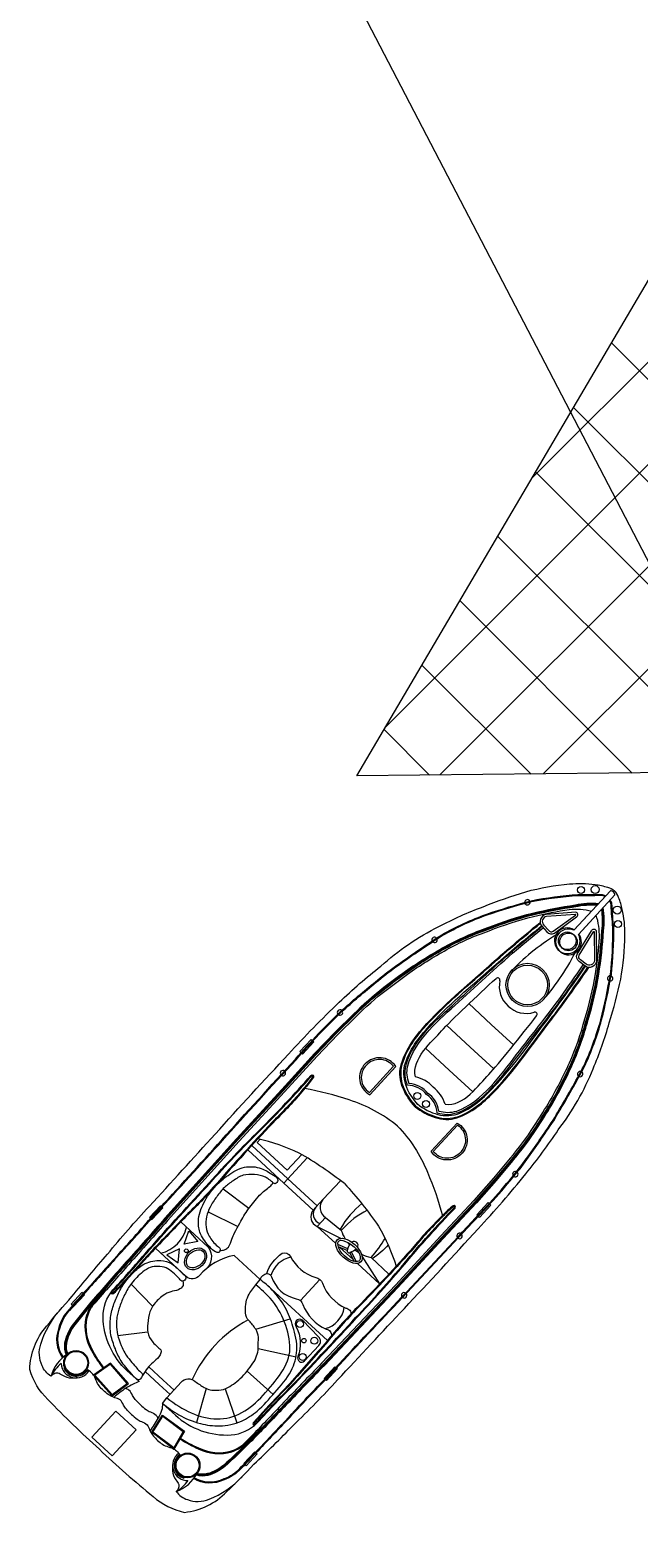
# Model space of a CAD drawing. Header units: metres. Extents: x 261896 to 262393, y 2168807 to 2169275.
# Drawn here: x 261896.1 to 261949.6, y 2168806.7 to 2168936.9 of the extents above; entities that cross this region are included whole.
import ezdxf

# ---------------------------------------------------------------- set-up
doc = ezdxf.new("R2010")
doc.units = ezdxf.units.M
doc.layers.add('PORT', color=5, linetype='Continuous')
doc.layers.add('village', color=3, linetype='Continuous')

msp = doc.modelspace()

# ---------------------------------------------------------------- linework, layer by layer
at = {"color": 32, "true_color": 0xcd6928}
for p, q in [((261936.59, 2168849.59), (261934.61, 2168851.42)), ((261934.74, 2168847.59), (261932.68, 2168849.49)), ((261936.59, 2168849.59), (261938.57, 2168847.77)), ((261932.9, 2168845.58), (261930.82, 2168847.49)), ((261934.74, 2168847.59), (261936.81, 2168845.68)), ((261932.9, 2168845.58), (261934.97, 2168843.67)), ((261918.38, 2168835.65), (261915.21, 2168838.57)), ((261918.72, 2168836.03), (261915.56, 2168838.95)), ((261913.05, 2168835.15), (261915.32, 2168833.45)), ((261911.73, 2168833.14), (261914.35, 2168831.84)), ((261922.04, 2168832.63), (261921.31, 2168831.85)), ((261921.31, 2168831.85), (261922.94, 2168830.35)), ((261921.31, 2168831.85), (261923.41, 2168830.8)), ((261924, 2168829.88), (261923.13, 2168830.25)), ((261923.94, 2168829.74), (261923.17, 2168830.06)), ((261923.31, 2168830), (261924.47, 2168828.94)), ((261924.15, 2168829.55), (261924.55, 2168828.78)), ((261924.29, 2168829.62), (261924.73, 2168828.76)), ((261925.24, 2168829.23), (261926.79, 2168826.8)), ((261924.84, 2168828.6), (261926.79, 2168826.8)), ((261904.97, 2168826.79), (261906.87, 2168824.83)), ((261916.92, 2168826.68), (261922.2, 2168821.82)), ((261919.83, 2168825.34), (261921.54, 2168827.19)), ((261915.91, 2168822.82), (261918.94, 2168823.74)), ((261903.81, 2168822.26), (261906.42, 2168822.58)), ((261916.14, 2168821.14), (261919.45, 2168820.4)), ((261899.13, 2168819.48), (261899.06, 2168819.46)), ((261906.2, 2168819.12), (261907.44, 2168817.98)), ((261906.53, 2168819.53), (261907.79, 2168818.36)), ((261915.17, 2168819.15), (261917.43, 2168817.09)), ((261908.39, 2168817.1), (261907.44, 2168817.98)), ((261908.74, 2168817.48), (261907.79, 2168818.36)), ((261911.55, 2168817.62), (261910.72, 2168814.63)), ((261913.24, 2168817.59), (261914.24, 2168814.59)), ((261909.62, 2168809.82), (261909.6, 2168809.74))]:
    msp.add_line(p, q, dxfattribs=at)
for points in [[(261902.19, 2168812.28, -0.01736), (261897.67, 2168816.65, -0.12634), (261896.07, 2168819.28, -0.172899), (261897.56, 2168823.09, -0.013884), (261899.78, 2168825.69, -0.008973), (261902.91, 2168829.42, -0.01509), (261906.57, 2168833.61, 0.002245), (261912.35, 2168839.96, -0.003342), (261918.79, 2168846.98, -0.016984), (261923.25, 2168851.54, -0.024546), (261926.89, 2168854.7, -0.067942), (261931.99, 2168858.18, -0.033948), (261935.89, 2168859.92, -0.022001), (261939.63, 2168861.24, -0.042872), (261943.46, 2168861.92, -0.059514), (261945.71, 2168861.87, -0.046364), (261946.8, 2168861.63, -0.104882), (261947.4, 2168861.32, -0.104882)], [(261902.19, 2168812.28, 0.01736), (261906.91, 2168808.13, 0.12634), (261909.66, 2168806.74, 0.172899), (261913.35, 2168808.54, 0.013884), (261915.75, 2168810.96, 0.008973), (261919.21, 2168814.38, 0.01509), (261923.1, 2168818.37, -0.002245), (261928.96, 2168824.64, 0.003342), (261935.43, 2168831.64, 0.016984), (261939.62, 2168836.46, 0.024546), (261942.47, 2168840.33, 0.067942), (261945.53, 2168845.7, 0.033948), (261946.95, 2168849.73, 0.022001), (261947.95, 2168853.56, 0.042872), (261948.32, 2168857.44, 0.059514), (261948.09, 2168859.68, 0.046364), (261947.77, 2168860.74, 0.104882), (261947.4, 2168861.32, 0.104882)], [(261903.66, 2168829.19, 0.006425), (261907.16, 2168833.1, 0.002217), (261912.93, 2168839.44, -0.003368), (261919.4, 2168846.54, -0.024633), (261923.57, 2168850.91, -0.015037), (261926.63, 2168853.49, -0.025439), (261928.4, 2168854.85, -0.013843), (261932.25, 2168857.46, -0.040266), (261936.2, 2168859.28, -0.016729), (261940.09, 2168860.45, -0.029739), (261944.2, 2168861, 0.01525), (261946.15, 2168861, -0.132389), (261946.5, 2168860.94, -0.028442), (261946.63, 2168860.88, -0.028442)], [(261903.71, 2168829.14, 0.006424), (261907.22, 2168833.05, 0.002217), (261912.99, 2168839.39, -0.003368), (261919.45, 2168846.48, -0.024633), (261923.63, 2168850.85, -0.015038), (261926.68, 2168853.44, -0.025461), (261928.44, 2168854.79, -0.013839), (261932.29, 2168857.39, -0.040238), (261936.22, 2168859.21, -0.016715), (261940.11, 2168860.37, -0.029693), (261944.2, 2168860.92, 0.015234), (261946.16, 2168860.93, -0.134036), (261946.47, 2168860.87, -0.024879), (261946.58, 2168860.82, -0.024879)], [(261918.87, 2168815.16, -0.006424), (261922.49, 2168818.98, -0.002217), (261928.34, 2168825.23, 0.003368), (261934.89, 2168832.26, 0.024633), (261938.9, 2168836.77, 0.015038), (261941.23, 2168840.02, 0.025461), (261942.44, 2168841.89, 0.013839), (261944.71, 2168845.93, 0.040238), (261946.21, 2168850, 0.016715), (261947.05, 2168853.97, 0.029693), (261947.27, 2168858.1, -0.015234), (261947.11, 2168860.04, 0.134036), (261947.03, 2168860.35, 0.024879), (261946.97, 2168860.45, 0.024879)], [(261918.93, 2168815.11, -0.006425), (261922.54, 2168818.92, -0.002217), (261928.39, 2168825.18, 0.003368), (261934.94, 2168832.2, 0.024633), (261938.96, 2168836.72, 0.015037), (261941.29, 2168839.98, 0.025439), (261942.5, 2168841.85, 0.013843), (261944.78, 2168845.9, 0.040266), (261946.28, 2168849.98, 0.016729), (261947.13, 2168853.96, 0.029739), (261947.34, 2168858.1, -0.01525), (261947.19, 2168860.04, 0.132389), (261947.1, 2168860.39, 0.028442), (261947.03, 2168860.51, 0.028442)], [(261924.52, 2168850.51, -0.031596), (261927.16, 2168852.85, -0.004928), (261929.05, 2168854.25, -0.02844), (261932.53, 2168856.42, -0.042875), (261936.3, 2168858.09, -0.035347), (261940.22, 2168859.36, -0.024093), (261943.97, 2168860.08, -0.079837), (261946.01, 2168860.21)], [(261924.57, 2168850.45, -0.031592), (261927.21, 2168852.79, -0.004926), (261929.1, 2168854.19, -0.028436), (261932.57, 2168856.35, -0.042895), (261936.33, 2168858.02, -0.035363), (261940.23, 2168859.28, -0.024111), (261943.98, 2168860, -0.077658), (261945.95, 2168860.14, -0.077658)], [(261924.62, 2168850.4, -0.031588), (261927.26, 2168852.72, -0.004924), (261929.14, 2168854.13, -0.028433), (261932.6, 2168856.29, -0.042917), (261936.35, 2168857.95, -0.035379), (261940.25, 2168859.21, -0.02413), (261944, 2168859.93, -0.075408), (261945.88, 2168860.07, -0.075408)], [(261924.73, 2168850.29, -0.031581), (261927.35, 2168852.6, -0.00492), (261929.23, 2168854, -0.028426), (261932.68, 2168856.15, -0.042959), (261936.41, 2168857.81, -0.035411), (261940.29, 2168859.06, -0.028829), (261943.43, 2168859.67, -0.092336), (261945.39, 2168859.54, -0.080328)], [(261938.25, 2168837.83, 0.031581), (261940.34, 2168840.63, 0.00492), (261941.58, 2168842.61, 0.028426), (261943.45, 2168846.22, 0.042959), (261944.8, 2168850.07, 0.035411), (261945.73, 2168854.04, 0.028829), (261946.08, 2168857.23, 0.092336), (261945.79, 2168859.17, 0.080328)], [(261938.37, 2168837.73, 0.031588), (261940.47, 2168840.54, 0.004924), (261941.72, 2168842.53, 0.028433), (261943.59, 2168846.16, 0.042917), (261944.94, 2168850.03, 0.035379), (261945.88, 2168854.02, 0.02413), (261946.3, 2168857.81, 0.075408), (261946.28, 2168859.7, 0.075408)], [(261938.42, 2168837.68, 0.031592), (261940.54, 2168840.5, 0.004926), (261941.78, 2168842.49, 0.028436), (261943.66, 2168846.13, 0.042895), (261945.02, 2168850.01, 0.035363), (261945.95, 2168854.01, 0.024111), (261946.37, 2168857.8, 0.077658), (261946.34, 2168859.77, 0.077658)], [(261938.48, 2168837.63, 0.031596), (261940.6, 2168840.46, 0.004928), (261941.85, 2168842.45, 0.02844), (261943.73, 2168846.1, 0.042875), (261945.09, 2168849.99, 0.035347), (261946.03, 2168854, 0.024093), (261946.45, 2168857.8, 0.079837), (261946.41, 2168859.84)], [(261941.05, 2168858.18), (261941.47, 2168857.73, 0.382221), (261942.13, 2168857.6), (261944.06, 2168859.02, 0.786544), (261944, 2168859.44), (261941.42, 2168859.25, 0.616464), (261941.05, 2168858.18, 3.844907)], [(261944.79, 2168854.73), (261944.31, 2168855.11, -0.382221), (261944.13, 2168855.76), (261945.38, 2168857.8, -0.786544), (261945.81, 2168857.77), (261945.83, 2168855.19, -0.616464), (261944.79, 2168854.73, -3.844907)], [(261924.52, 2168850.51), (261922.9, 2168848.91), (261921.08, 2168847.02), (261918.21, 2168843.86), (261914.23, 2168839.55), (261907.93, 2168832.56, -0.002601), (261904.55, 2168828.73, 0.004411), (261901.68, 2168825.47, 0.013009), (261899.8, 2168823.14, 0.113396), (261899.14, 2168821.59, 0.146005), (261899.26, 2168820.56, 1.595219)], [(261924.57, 2168850.45), (261922.96, 2168848.86), (261921.14, 2168846.97), (261918.27, 2168843.81), (261914.29, 2168839.5), (261907.99, 2168832.51, -0.002601), (261904.61, 2168828.68, 0.004411), (261901.74, 2168825.42, 0.013003), (261899.86, 2168823.1, 0.113337), (261899.21, 2168821.57, 0.144821), (261899.32, 2168820.61, 0.138987)], [(261924.62, 2168850.4), (261923.01, 2168848.81), (261921.2, 2168846.92), (261918.32, 2168843.76), (261914.35, 2168839.45), (261908.05, 2168832.46, -0.002601), (261904.67, 2168828.63, 0.00441), (261901.79, 2168825.37, 0.012997), (261899.93, 2168823.05, 0.113276), (261899.29, 2168821.56, 0.142458), (261899.39, 2168820.65, 0.142458)], [(261924.73, 2168850.29), (261923.12, 2168848.7), (261921.31, 2168846.81), (261918.44, 2168843.66), (261914.46, 2168839.34), (261908.16, 2168832.36, -0.002601), (261904.78, 2168828.52, 0.00441), (261901.91, 2168825.27, 0.002867), (261901.49, 2168824.77, 0.002867)], [(261925.92, 2168843.41), (261928.2, 2168845.9, 0.483063), (261925.52, 2168846.12, 0.50024), (261925.92, 2168843.41, 0.418424)], [(261905.67, 2168818.22), (261904.64, 2168819.17, -0.202722), (261902.51, 2168823.9, -0.178768), (261903.38, 2168826.27, 0.010028), (261906.54, 2168829.85, -0.005356), (261911.83, 2168835.68, -0.016605), (261916.23, 2168840.3, 0.018921), (261920.76, 2168845.11, -0.925873), (261920.98, 2168844.96, -0.041202), (261920.26, 2168844.02, -0.024461), (261917.7, 2168841.23, 0.012888), (261912.78, 2168835.83, -0.019359), (261909.82, 2168832.75, 0.002375), (261906.4, 2168829.18, -0.006386), (261904.29, 2168826.85, -0.013656), (261903.42, 2168825.93, -0.862706), (261903.23, 2168826.08, 0.648089)], [(261903.29, 2168826.04, -0.016488), (261903.44, 2168826.22, 0.010023), (261906.6, 2168829.8, -0.005356), (261911.89, 2168835.63, -0.016607), (261916.28, 2168840.25, 0.018921), (261920.82, 2168845.06, 0.01143), (261920.82, 2168845.06, -0.913283), (261920.91, 2168845, -0.041174), (261920.21, 2168844.07, -0.024478), (261917.65, 2168841.29, 0.012889), (261912.72, 2168835.88, -0.019362), (261909.77, 2168832.8, 0.002377), (261906.34, 2168829.23, -0.006391), (261904.23, 2168826.9, -0.013664), (261903.37, 2168825.99, 0.000701), (261903.37, 2168825.99, -0.819976), (261903.29, 2168826.04, -0.819976)], [(261928.36, 2168840.66, 0.096403), (261924.12, 2168842.95, 0.040538), (261920.2, 2168843.95, 1.92312)], [(261928.36, 2168840.66, -0.096403), (261930.98, 2168836.62, -0.040538), (261932.3, 2168832.8, -1.92312)], [(261931.3, 2168838.45), (261933.59, 2168840.93, -0.483063), (261934.03, 2168838.28, -0.50024), (261931.3, 2168838.45, -0.418424)], [(261923.7, 2168835.61, 0.033687), (261919.74, 2168838.29, 0.051879), (261916.11, 2168839.55, 1.92312)], [(261938.48, 2168837.63), (261937.03, 2168835.89), (261935.29, 2168833.93), (261932.37, 2168830.8), (261928.4, 2168826.49), (261921.94, 2168819.65, 0.002601), (261918.4, 2168815.97, -0.004411), (261915.38, 2168812.84, -0.013009), (261913.21, 2168810.78, -0.113396), (261911.72, 2168809.99, -0.146005), (261910.68, 2168810.03, -1.595219)], [(261938.42, 2168837.68), (261936.97, 2168835.94), (261935.23, 2168833.98), (261932.32, 2168830.86), (261928.34, 2168826.54), (261921.89, 2168819.7, 0.002601), (261918.34, 2168816.02, -0.004411), (261915.33, 2168812.89, -0.013003), (261913.16, 2168810.84, -0.113337), (261911.7, 2168810.07, -0.144821), (261910.72, 2168810.09, -0.138987)], [(261938.37, 2168837.73), (261936.91, 2168835.99), (261935.18, 2168834.03), (261932.26, 2168830.91), (261928.29, 2168826.6), (261921.83, 2168819.75, 0.002601), (261918.29, 2168816.07, -0.00441), (261915.28, 2168812.95, -0.012997), (261913.11, 2168810.89, -0.113276), (261911.68, 2168810.14, -0.142458), (261910.76, 2168810.16, -0.142458)], [(261938.25, 2168837.83), (261936.79, 2168836.09), (261935.06, 2168834.13), (261932.15, 2168831.01), (261928.17, 2168826.7), (261921.72, 2168819.86, 0.002601), (261918.17, 2168816.18, -0.00441), (261915.17, 2168813.05, -0.002867), (261914.7, 2168812.59, -0.002867)], [(261923.35, 2168835.86), (261921.84, 2168834.23, 0.462925), (261922.04, 2168832.63), (261923.43, 2168831.5)], [(261923.7, 2168835.61, -0.033687), (261926.69, 2168831.88, -0.051879), (261928.24, 2168828.36, -1.92312)], [(261921.84, 2168834.23), (261921.19, 2168833.53, 0.545737), (261921.56, 2168832.11, 0.282905)], [(261907.74, 2168816.31), (261908.86, 2168815.28, 0.202722), (261913.75, 2168813.54, 0.178768), (261916.04, 2168814.6, -0.010028), (261919.35, 2168818.04, 0.005356), (261924.74, 2168823.79, 0.016605), (261928.99, 2168828.54, -0.018921), (261933.41, 2168833.45, 0.925873), (261933.24, 2168833.65, 0.041202), (261932.37, 2168832.87, 0.024461), (261929.79, 2168830.08, -0.012888), (261924.81, 2168824.74, 0.019359), (261921.97, 2168821.55, -0.002375), (261918.7, 2168817.84, 0.006386), (261916.54, 2168815.55, 0.013656), (261915.7, 2168814.61, 0.862706), (261915.86, 2168814.43, -0.648089)], [(261915.81, 2168814.49, 0.016488), (261915.99, 2168814.65, -0.010023), (261919.3, 2168818.09, 0.005356), (261924.68, 2168823.84, 0.016607), (261928.93, 2168828.59, -0.018921), (261933.35, 2168833.51, -0.01143), (261933.35, 2168833.51, 0.913283), (261933.29, 2168833.59, 0.041174), (261932.42, 2168832.81, 0.024478), (261929.85, 2168830.03, -0.012889), (261924.87, 2168824.69, 0.019362), (261922.03, 2168821.5, -0.002377), (261918.75, 2168817.79, 0.006391), (261916.6, 2168815.5, 0.013664), (261915.76, 2168814.56, -0.000701), (261915.76, 2168814.56, 0.819976), (261915.81, 2168814.49, 0.819976)], [(261921.19, 2168833.53), (261920.96, 2168833.27, 0.516839), (261921.31, 2168831.85, 0.282905)], [(261909.34, 2168832.24), (261911.74, 2168830.03, -0.406088), (261911.48, 2168828.05)], [(261903.66, 2168829.19, -0.002942), (261901.11, 2168826.35, 0.002013), (261899.5, 2168824.53, 0.130442), (261898.64, 2168822.96, 0.261246), (261898.96, 2168820.32, 0.209197)], [(261903.71, 2168829.14, -0.002941), (261901.17, 2168826.3, 0.002014), (261899.56, 2168824.48, 0.130992), (261898.72, 2168822.94, 0.261832), (261899.02, 2168820.36, 0.261832)], [(261916.31, 2168827.19), (261914.02, 2168829.31, 0.158322), (261910.97, 2168827.55, -0.417676), (261909.81, 2168827.44), (261907.11, 2168829.93)], [(261916.88, 2168827.71, -0.164009), (261918.23, 2168829.49, -0.407559), (261918.96, 2168829.22, 0.20466), (261921.18, 2168827.36, -0.28657), (261921.76, 2168826.86, 0.198759), (261923.81, 2168824.68, -0.45148), (261924.26, 2168824.09, -1.463971)], [(261916.31, 2168827.19, -0.291269), (261916.9, 2168827.72, -0.299867), (261917.31, 2168827.43, 0.273478), (261919.47, 2168825.5, -0.28657), (261920.05, 2168825, 0.198759), (261922.1, 2168822.83, -0.45148), (261922.55, 2168822.23, -1.463971)], [(261902.59, 2168819.44, -0.043334), (261901.6, 2168820.96, -0.18333), (261901.11, 2168823.83, -0.123985), (261902.17, 2168825.7, 0.015377), (261903.12, 2168826.89)], [(261907.74, 2168816.31), (261908.12, 2168816.8), (261909.36, 2168818.17, -0.448043), (261910.6, 2168818.23, 0.025561), (261911.4, 2168817.7, 0.15676), (261912.47, 2168817.48, 0.144288), (261913.28, 2168817.61, 0.079427), (261914.56, 2168818.5, 0.054179), (261915.67, 2168819.84, 0.127294), (261916.14, 2168821.17, -0.025195), (261916.16, 2168822.12, 0.112656), (261915.91, 2168822.83, 0.061652), (261915.33, 2168823.56, -0.222278), (261915.02, 2168824.26, -0.049109), (261915.05, 2168825, -0.09997), (261915.26, 2168825.76, -0.045992), (261915.92, 2168826.72), (261916.31, 2168827.19)], [(261902.53, 2168819.4, -0.043195), (261901.54, 2168820.92, -0.183415), (261901.03, 2168823.85, -0.094511), (261901.78, 2168825.35)], [(261897.94, 2168818.7, -0.164393), (261897.16, 2168819.62, -0.188684), (261897.04, 2168821.52, -0.10758), (261898.78, 2168824.56)], [(261918.93, 2168815.11, 0.002942), (261916.3, 2168812.34, -0.002013), (261914.62, 2168810.59, -0.130442), (261913.13, 2168809.61, -0.261246), (261910.47, 2168809.71, -0.209197)], [(261918.88, 2168815.16, 0.002941), (261916.25, 2168812.39, -0.002014), (261914.56, 2168810.64, -0.130992), (261913.1, 2168809.68, -0.261832), (261910.51, 2168809.78, -0.261832)], [(261909.26, 2168813.19, 0.043195), (261910.86, 2168812.33, 0.183415), (261913.82, 2168812.06, 0.094511), (261915.26, 2168812.93)], [(261909.3, 2168813.26, 0.043334), (261910.89, 2168812.4, 0.18333), (261913.79, 2168812.13, 0.123985), (261915.57, 2168813.35, -0.015377), (261916.68, 2168814.39)], [(261908.94, 2168808.57, 0.164393), (261909.92, 2168807.86, 0.188684), (261911.82, 2168807.89, 0.10758), (261914.71, 2168809.87)]]:
    msp.add_lwpolyline(points, format="xyb", dxfattribs=at)
for points in [[(261947.05, 2168861.33), (261943.85, 2168857.86)], [(261943.87, 2168857.88), (261947.05, 2168861.33)], [(261947.45, 2168860.97), (261944.24, 2168857.49)], [(261944.27, 2168857.52), (261947.45, 2168860.97)], [(261920.87, 2168848.18), (261920.77, 2168848.27), (261919.78, 2168847.2), (261919.89, 2168847.1)], [(261919.95, 2168847.05), (261920.02, 2168846.98), (261921.01, 2168848.05), (261920.93, 2168848.13)], [(261916.3, 2168839.5), (261916.03, 2168839.21), (261918.67, 2168836.78), (261919.95, 2168838.17)], [(261920.96, 2168833.27), (261918.38, 2168835.65), (261920.43, 2168837.88)], [(261921.3, 2168833.65), (261918.72, 2168836.03)], [(261907.62, 2168833.6), (261907.55, 2168833.66), (261906.6, 2168832.64), (261906.68, 2168832.56)], [(261906.74, 2168832.5), (261906.8, 2168832.45), (261907.75, 2168833.48), (261907.67, 2168833.54)], [(261935.41, 2168832.79), (261935.33, 2168832.86), (261936.32, 2168833.94), (261936.4, 2168833.86)], [(261936.46, 2168833.81), (261936.56, 2168833.72), (261935.57, 2168832.64), (261935.46, 2168832.74)], [(261926.04, 2168829.13), (261927.59, 2168827.66)], [(261900.76, 2168825.96), (261900.66, 2168826.05), (261899.7, 2168825.01), (261899.82, 2168824.9)], [(261899.88, 2168824.84), (261899.92, 2168824.81), (261900.88, 2168825.85), (261900.82, 2168825.91)], [(261921.98, 2168818.45), (261921.92, 2168818.51), (261922.87, 2168819.53), (261922.94, 2168819.47)], [(261923, 2168819.42), (261923.07, 2168819.35), (261922.12, 2168818.32), (261922.04, 2168818.4)], [(261914.9, 2168810.99), (261914.86, 2168811.03), (261915.82, 2168812.07), (261915.88, 2168812.01)], [(261915.94, 2168811.96), (261916.04, 2168811.87), (261915.08, 2168810.83), (261914.96, 2168810.94)]]:
    msp.add_lwpolyline(points, dxfattribs=at)
for points in [[(261941.19, 2168858.31), (261941.62, 2168857.85, 0.383069), (261942.03, 2168857.76), (261943.97, 2168859.19, 0.853636), (261943.99, 2168859.25), (261941.44, 2168859.06, 0.613527)], [(261944.91, 2168854.88), (261944.42, 2168855.27, -0.383069), (261944.3, 2168855.67), (261945.56, 2168857.73, -0.853636), (261945.61, 2168857.74), (261945.64, 2168855.19, -0.613527)], [(261925.89, 2168843.61), (261928.01, 2168845.91, 0.460147), (261925.63, 2168846.01, 0.47706)], [(261931.5, 2168838.44), (261933.62, 2168840.74, -0.460147), (261933.91, 2168838.38, -0.47706)], [(261920.01, 2168823.61, 0.917705), (261919.47, 2168823.02, -0.209704), (261919.62, 2168820.42, 0.850912), (261920.19, 2168820.04), (261921.44, 2168821.39, 0.435659), (261921.43, 2168822.14)]]:
    msp.add_lwpolyline(points, format="xyb", close=True, dxfattribs=at)
for points in [[(261909.62, 2168830.3), (261910.04, 2168831.45), (261910.82, 2168830.52)], [(261909.22, 2168829.87), (261908.11, 2168829.36), (261909.1, 2168828.65)], [(261903.3, 2168816.97), (261904.74, 2168818.05), (261903.17, 2168819.84), (261901.67, 2168818.8)], [(261903.31, 2168817.08), (261904.63, 2168818.06), (261903.16, 2168819.74), (261901.79, 2168818.79)], [(261901.54, 2168813.35), (261903.64, 2168815.63), (261905.42, 2168813.99), (261903.31, 2168811.72)], [(261906.78, 2168813.77), (261907.74, 2168815.29), (261909.65, 2168813.87), (261908.73, 2168812.29)], [(261906.88, 2168813.78), (261907.76, 2168815.18), (261909.55, 2168813.85), (261908.71, 2168812.4)]]:
    msp.add_lwpolyline(points, close=True, dxfattribs=at)
for centre, radius in [((261944.47, 2168861.39), 0.313), ((261945.71, 2168861.43), 0.349), ((261947.65, 2168859.63), 0.349), ((261943.26, 2168856.93), 0.771), ((261943.37, 2168856.83), 0.771), ((261947.71, 2168858.4), 0.313), ((261939.78, 2168853.05), 1.9), ((261939.78, 2168853.05), 1.9), ((261939.78, 2168853.05), 1.74), ((261939.78, 2168853.05), 1.74), ((261930.09, 2168843.31), 0.305), ((261930.86, 2168842.6), 0.305), ((261909.82, 2168829.71), 0.163), ((261919.8, 2168823.27), 0.304), ((261920.14, 2168821.82), 0.197), ((261921.06, 2168821.81), 0.304), ((261900.15, 2168819.87), 1.09), ((261900.15, 2168819.87), 1.01), ((261920.04, 2168820.39), 0.304), ((261909.93, 2168810.86), 1.09), ((261909.93, 2168810.86), 1.01)]:
    msp.add_circle(centre, radius, dxfattribs=at)
for centre, radius, start, end in [((261947, 2168860.88), 0.456, 11.2323, 83.4176), ((261947, 2168860.88), 0.456, 11.2323, 83.4176), ((261939.76, 2168860.31), 0.237, 27.5554, 182.6974), ((261939.76, 2168860.31), 0.237, 201.3352, 8.9176), ((261952.81, 2168840.27), 20.14, 120.6523, 135.7231), ((261943.26, 2168856.93), 1.13, 57.2089, 29.6585), ((261943.37, 2168856.83), 1.13, 64.9914, 37.441), ((261931.61, 2168857.02), 0.237, 38.9408, 207.0365), ((261931.61, 2168857.02), 0.237, 225.6715, 20.3057), ((261925.99, 2168865), 20.14, 318.9268, 333.9976), ((261937.15, 2168853.47), 0.202, 346.5196, 132.9873), ((261947.02, 2168853.62), 0.237, 85.7323, 253.3147), ((261947.02, 2168853.62), 0.237, 271.9525, 67.0945), ((261939.57, 2168852.92), 2.28, 167.2642, 229.0653), ((261939.67, 2168852.83), 2.28, 225.5846, 287.3857), ((261923.31, 2168850.63), 0.237, 48.6445, 219.0511), ((261923.31, 2168850.63), 0.237, 237.71, 29.9856), ((261940.41, 2168850.46), 0.202, 321.6626, 108.1303), ((261918.3, 2168845.31), 0.237, 52.355, 222.4542), ((261918.3, 2168845.31), 0.237, 241.1143, 33.6949), ((261929.34, 2168842.15), 2.89, 41.5985, 78.2008), ((261944.4, 2168845.23), 0.237, 74.3442, 228.9784), ((261944.4, 2168845.23), 0.237, 247.6134, 55.7091), ((261929.23, 2168842.09), 2.15, 38.6134, 89.8205), ((261929.23, 2168842.09), 2.3, 38.6134, 86.3632), ((261929.71, 2168841.65), 2.15, 4.8294, 56.0365), ((261929.71, 2168841.65), 2.3, 8.2867, 56.0365), ((261929.76, 2168841.76), 2.89, 16.4491, 53.0514), ((261938.7, 2168836.43), 0.237, 64.6643, 216.9399), ((261938.7, 2168836.43), 0.237, 235.5988, 46.0054), ((261906.8, 2168832.51), 3.12, 284.7935, 346.681), ((261926.8, 2168832.59), 3.55, 197.9499, 211.3009), ((261925.19, 2168829.57), 1.24, 142.9275, 168.9203), ((261926.8, 2168832.59), 3.55, 217.2741, 221.514), ((261925.19, 2168829.57), 1.24, 133.4404, 133.7097), ((261924.55, 2168830.19), 0.347, 328.1272, 126.4728), ((261933.81, 2168831.01), 0.237, 60.955, 213.5355), ((261933.81, 2168831.01), 0.237, 232.1957, 42.2948), ((261919.41, 2168826.94), 2.24, 100.525, 164.7291), ((261924.1, 2168829.7), 0.166, 137.3249, 317.3249), ((261923.88, 2168830.78), 1.24, 285.7296, 313.3696), ((261926.8, 2168832.59), 3.55, 232.2274, 238.5668), ((261923.88, 2168830.78), 1.24, 320.9402, 321.2095), ((261926.8, 2168832.59), 3.55, 242.7591, 257.5149), ((261928.94, 2168825.8), 0.237, 58.5469, 214.7961), ((261928.94, 2168825.8), 0.237, 233.4203, 39.9227), ((261920.52, 2168813.81), 11.17, 118.2245, 155.697), ((261921.46, 2168825.05), 2.24, 283.9494, 352.0969), ((261901.32, 2168817.71), 3.52, 123.3206, 163.6562), ((261901.07, 2168817.09), 3.52, 129.4503, 152.6829), ((261900.15, 2168819.87), 1.32, 183.0975, 327.9991), ((261900.15, 2168819.87), 1.17, 201.0492, 327.9991), ((261909.93, 2168810.86), 1.32, 126.6508, 271.5524), ((261909.93, 2168810.86), 1.17, 126.6508, 253.6006), ((261907.68, 2168811.85), 3.52, 290.9937, 331.3293), ((261907.08, 2168811.55), 3.52, 301.967, 325.1996)]:
    msp.add_arc(centre, radius, start, end, dxfattribs=at)
for start_param, end_param in [(0.830012, 1.576846), (4.712389, 5.232342)]:
    msp.add_ellipse((261924.74, 2168830.32), major_axis=(2.81, 3.05), ratio=0.425319, start_param=start_param, end_param=end_param, dxfattribs=at)
for centre, major_axis, ratio in [((261910.63, 2168829), (0.771, 0.764), 0.758117), ((261924.1, 2168829.7), (1.04, -0.96), 0.533092)]:
    msp.add_ellipse(centre, major_axis=major_axis, ratio=ratio, dxfattribs=at)
for points, knots in [([(261929.92, 2168842.35), (261929.03, 2168843.32), (261928.33, 2168844.61), (261928.97, 2168847.23), (261929.8, 2168848.36), (261932.39, 2168851.33), (261934.39, 2168852.91), (261937.79, 2168855.99), (261939.29, 2168857.25), (261940.87, 2168858.54)], [0, 0, 0, 0, 0.0462196, 0.0462196, 0.0924392, 0.0924392, 0.1947325, 0.1947325, 0.2709084, 0.2709084, 0.2709084, 0.2709084]), ([(261929.98, 2168842.41), (261929.06, 2168843.41), (261928.4, 2168844.73), (261929.14, 2168847.39), (261930.01, 2168848.52), (261932.65, 2168851.47), (261934.65, 2168853.06), (261937.98, 2168856.05), (261939.4, 2168857.23), (261940.89, 2168858.45)], [0, 0, 0, 0, 0.0480884, 0.0480884, 0.0961768, 0.0961768, 0.1985377, 0.1985377, 0.2704106, 0.2704106, 0.2704106, 0.2704106]), ([(261930.15, 2168842.56), (261929.21, 2168843.58), (261928.63, 2168844.89), (261929.48, 2168847.54), (261930.42, 2168848.66), (261933.15, 2168851.61), (261935.19, 2168853.25), (261938.43, 2168856.13), (261939.71, 2168857.19), (261941, 2168858.24)], [0, 0, 0, 0, 0.0508337, 0.0508337, 0.1016674, 0.1016674, 0.2060328, 0.2060328, 0.2709084, 0.2709084, 0.2709084, 0.2709084]), ([(261929.24, 2168844.23), (261929.13, 2168844.51), (261928.8, 2168845.7), (261930.22, 2168848.68), (261933.68, 2168851.65), (261937.35, 2168855.16), (261939.97, 2168857.3), (261941.04, 2168858.18)], [0.0234044, 0.0234044, 0.0234044, 0.0234044, 0.0350942, 0.0739111, 0.138251, 0.2165713, 0.2709084, 0.2709084, 0.2709084, 0.2709084]), ([(261929.38, 2168844.38), (261929.19, 2168844.89), (261929.13, 2168845.41), (261929.52, 2168847.07), (261930.33, 2168848.18), (261931.94, 2168849.97), (261932.84, 2168850.75), (261935.53, 2168853.18), (261937.3, 2168854.87), (261939.81, 2168856.98), (261940.48, 2168857.52), (261941.14, 2168858.06)], [0.0248254, 0.0248254, 0.0248254, 0.0248254, 0.0474598, 0.0474598, 0.0949196, 0.0949196, 0.1423794, 0.1423794, 0.237299, 0.237299, 0.2709084, 0.2709084, 0.2709084, 0.2709084]), ([(261929.93, 2168844.98), (261929.54, 2168846.54), (261931.44, 2168848.14), (261933.08, 2168849.96), (261935.43, 2168852.19), (261937.01, 2168853.62)], [0.0313661, 0.0313661, 0.0313661, 0.0313661, 0.1084744, 0.1084744, 0.1920729, 0.1920729, 0.1920729, 0.1920729]), ([(261929.92, 2168842.35), (261930.96, 2168841.55), (261932.29, 2168840.96), (261934.86, 2168841.8), (261935.92, 2168842.72), (261938.67, 2168845.54), (261940.08, 2168847.67), (261942.87, 2168851.3), (261944, 2168852.91), (261945.16, 2168854.58)], [0, 0, 0, 0, 0.0462196, 0.0462196, 0.0924392, 0.0924392, 0.1947325, 0.1947325, 0.2709084, 0.2709084, 0.2709084, 0.2709084]), ([(261929.97, 2168842.42), (261931.04, 2168841.58), (261932.41, 2168841.03), (261935, 2168841.98), (261936.05, 2168842.95), (261938.78, 2168845.81), (261940.2, 2168847.94), (261942.92, 2168851.5), (261943.98, 2168853.01), (261945.07, 2168854.6)], [0, 0, 0, 0, 0.0480884, 0.0480884, 0.0961768, 0.0961768, 0.1985377, 0.1985377, 0.2704106, 0.2704106, 0.2704106, 0.2704106]), ([(261930.11, 2168842.6), (261931.2, 2168841.75), (261932.55, 2168841.27), (261935.12, 2168842.34), (261936.16, 2168843.37), (261938.88, 2168846.32), (261940.36, 2168848.49), (261942.96, 2168851.96), (261943.92, 2168853.32), (261944.86, 2168854.68)], [0, 0, 0, 0, 0.0508337, 0.0508337, 0.1016674, 0.1016674, 0.2060328, 0.2060328, 0.2709084, 0.2709084, 0.2709084, 0.2709084]), ([(261931.85, 2168841.83), (261932.13, 2168841.74), (261933.35, 2168841.51), (261936.2, 2168843.17), (261938.88, 2168846.86), (261942.08, 2168850.79), (261944.01, 2168853.58), (261944.8, 2168854.73)], [0.0234044, 0.0234044, 0.0234044, 0.0234044, 0.0350942, 0.0739111, 0.138251, 0.2165713, 0.2709084, 0.2709084, 0.2709084, 0.2709084]), ([(261931.99, 2168841.98), (261932.51, 2168841.84), (261933.03, 2168841.81), (261934.65, 2168842.34), (261935.69, 2168843.23), (261937.35, 2168844.98), (261938.05, 2168845.95), (261940.26, 2168848.82), (261941.79, 2168850.72), (261943.69, 2168853.4), (261944.18, 2168854.11), (261944.67, 2168854.81)], [0.0248254, 0.0248254, 0.0248254, 0.0248254, 0.0474598, 0.0474598, 0.0949196, 0.0949196, 0.1423794, 0.1423794, 0.237299, 0.237299, 0.2709084, 0.2709084, 0.2709084, 0.2709084]), ([(261932.54, 2168842.58), (261934.12, 2168842.32), (261935.56, 2168844.33), (261937.25, 2168846.13), (261939.27, 2168848.65), (261940.57, 2168850.34)], [0.0313661, 0.0313661, 0.0313661, 0.0313661, 0.1084744, 0.1084744, 0.1920729, 0.1920729, 0.1920729, 0.1920729]), ([(261925.02, 2168828.85), (261925.13, 2168828.96), (261925.13, 2168829.26), (261924.56, 2168830.27), (261923.51, 2168830.77), (261922.95, 2168830.42), (261923.25, 2168829.55), (261924.41, 2168828.73), (261924.88, 2168828.69), (261925.02, 2168828.85)], [0, 0, 0, 0, 1.031451, 1.031451, 2.992455, 2.992455, 4.95346, 4.95346, 6.283185, 6.283185, 6.283185, 6.283185]), ([(261911.29, 2168829.66), (261911.04, 2168829.91), (261910.39, 2168829.79), (261909.7, 2168828.91), (261909.78, 2168828.36), (261910.52, 2168828.1), (261911.18, 2168828.44), (261911.49, 2168829.22), (261911.44, 2168829.5), (261911.29, 2168829.66)], [0, 0, 0, 0, 1.743273, 1.743273, 3.486547, 3.486547, 5.22982, 5.22982, 6.283185, 6.283185, 6.283185, 6.283185]), ([(261908.12, 2168816.8), (261909.5, 2168815.71), (261910.96, 2168814.98), (261914.07, 2168814.91), (261915.43, 2168815.76), (261917.7, 2168818.32), (261918.9, 2168819.64), (261918.92, 2168822.61), (261918.23, 2168824.34), (261916.82, 2168825.97), (261916.39, 2168826.33), (261915.92, 2168826.72)], [0, 0, 0, 0, 0.0684102, 0.0684102, 0.1368204, 0.1368204, 0.2052306, 0.2052306, 0.2736407, 0.2736407, 0.2974604, 0.2974604, 0.2974604, 0.2974604]), ([(261905.79, 2168816.19), (261905.64, 2168816.34), (261905.37, 2168816.58), (261905.06, 2168817.03), (261904.88, 2168817.48), (261904.59, 2168817.58), (261904.48, 2168817.61)], [0, 0, 0, 0, 0.00840925, 0.01405459, 0.02148076, 0.02583256, 0.02583256, 0.02583256, 0.02583256]), ([(261905.79, 2168816.19), (261905.96, 2168816.04), (261906.22, 2168815.8), (261906.69, 2168815.52), (261907.16, 2168815.38), (261907.28, 2168815.1), (261907.32, 2168814.99)], [0, 0, 0, 0, 0.00840925, 0.01405459, 0.02148076, 0.02583256, 0.02583256, 0.02583256, 0.02583256])]:
    msp.add_open_spline(points, degree=3, knots=knots, dxfattribs=at)
for points in [[(261917.07, 2168835.98), (261917.3, 2168835.8), (261917.63, 2168835.6), (261917.85, 2168835.88), (261917.46, 2168836.35), (261916.39, 2168836.94), (261914.92, 2168837.04), (261913.48, 2168836.33), (261912.37, 2168835.37), (261911.36, 2168833.92), (261910.88, 2168832.29), (261911.07, 2168831.2), (261911.9, 2168830.02), (261912.39, 2168829.62), (261912.68, 2168829.57), (261912.79, 2168829.87), (261912.57, 2168830.12), (261911.83, 2168830.99), (261911.55, 2168831.79), (261911.6, 2168832.7), (261911.9, 2168833.53), (261912.49, 2168834.46), (261913.16, 2168835.26), (261913.92, 2168835.85), (261914.81, 2168836.34), (261915.8, 2168836.4), (261916.78, 2168836.16), (261917.07, 2168835.98)], [(261912.79, 2168829.73), (261913.18, 2168829.8), (261913.52, 2168830.04), (261913.82, 2168830.73), (261914.06, 2168831.29), (261914.51, 2168832.14), (261915.27, 2168833.38), (261915.74, 2168833.98), (261916.25, 2168834.58), (261916.71, 2168835.01), (261917.15, 2168835.35), (261917.45, 2168835.67)], [(261909.51, 2168827.04), (261909.53, 2168826.65), (261909.12, 2168826.29), (261908.45, 2168826.12), (261907.78, 2168825.78), (261907.01, 2168825.03), (261906.62, 2168824.35), (261906.44, 2168823.32), (261906.43, 2168822.55), (261906.87, 2168821.7), (261907.33, 2168821.25), (261907.61, 2168820.91), (261907.51, 2168820.57), (261907.02, 2168820.01), (261906.09, 2168818.94), (261905.65, 2168818.38), (261905.03, 2168818.88), (261904.09, 2168820.05), (261903.59, 2168821.09), (261903.2, 2168822.34), (261903.16, 2168823.71), (261903.42, 2168824.91), (261903.86, 2168825.98), (261904.44, 2168826.96), (261905.24, 2168827.86), (261906.21, 2168828.59), (261906.87, 2168828.8), (261907.57, 2168828.85), (261908.54, 2168828.57), (261909.01, 2168828.18), (261909.55, 2168827.67), (261909.78, 2168827.31), (261909.51, 2168827.04), (261909.21, 2168827.24), (261908.63, 2168827.81), (261908.04, 2168828.2), (261907.32, 2168828.34), (261906.66, 2168828.25), (261906.01, 2168827.85), (261905.01, 2168826.85), (261904.4, 2168825.83), (261903.97, 2168824.81), (261903.73, 2168823.89), (261903.69, 2168823.21), (261903.79, 2168822.37), (261904.1, 2168821.4), (261904.43, 2168820.74), (261904.93, 2168820.04), (261905.39, 2168819.51), (261905.73, 2168819.14), (261905.97, 2168818.85), (261905.91, 2168818.63)], [(261907.74, 2168816.31), (261909.16, 2168815.3), (261911.06, 2168814.54), (261912.74, 2168814.33), (261914.65, 2168814.75), (261916.04, 2168815.64), (261917.59, 2168817.27), (261919.02, 2168819.16), (261919.52, 2168820.99), (261919.18, 2168823.06), (261918.5, 2168824.72), (261917.36, 2168826.26), (261916.31, 2168827.19)], [(261900.28, 2168818.56), (261899.79, 2168818.52), (261898.97, 2168818.76), (261898.54, 2168818.97), (261898.18, 2168818.89), (261897.94, 2168818.7)], [(261905.01, 2168815.34), (261904.56, 2168815.8), (261904.31, 2168816.16), (261904, 2168816.63), (261903.54, 2168816.81), (261902.65, 2168817.34), (261901.97, 2168818.19), (261901.72, 2168818.73), (261901.5, 2168819), (261901.08, 2168819.3)], [(261905.67, 2168818.22), (261905.15, 2168818), (261904.51, 2168817.64), (261903.45, 2168816.84)], [(261907.74, 2168816.31), (261907.65, 2168815.69), (261907.34, 2168815.03), (261906.64, 2168813.9)], [(261905.01, 2168815.34), (261905.51, 2168814.93), (261905.88, 2168814.71), (261906.38, 2168814.43), (261906.6, 2168813.99), (261907.2, 2168813.15), (261908.1, 2168812.54), (261908.65, 2168812.34), (261908.95, 2168812.14), (261909.28, 2168811.74)], [(261908.61, 2168810.89), (261908.61, 2168810.39), (261908.91, 2168809.59), (261909.15, 2168809.19), (261909.11, 2168808.81), (261908.94, 2168808.57)]]:
    msp.add_spline(points, degree=3, dxfattribs=at)
for points in [[(261925.22, 2168833.85), (261924.53, 2168833.28), (261923.84, 2168832.54), (261923.32, 2168831.6)], [(261927.53, 2168830.22), (261927.14, 2168829.78), (261926.68, 2168829.37), (261926.14, 2168829)]]:
    msp.add_open_spline(points, degree=3, dxfattribs=at)
at = {"layer": 'PORT'}
for p, q in [((261924.79, 2168871.42), (261961.57, 2168933.99)), ((261969.46, 2168871.87), (261924.79, 2168871.42))]:
    msp.add_line(p, q, dxfattribs=at)
at = {"layer": 'PORT', "linetype": 'Continuous'}
for p, q in [((261927.32, 2168875.73), (261985.66, 2168934.07)), ((261932.07, 2168871.49), (261994.67, 2168934.1)), ((261940.13, 2168897.52), (261976.65, 2168934.04)), ((261941.14, 2168871.58), (261989.84, 2168920.29)), ((261969.89, 2168886.66), (261947.13, 2168909.42)), ((261969.2, 2168878.37), (261943.8, 2168903.76)), ((261966.75, 2168871.84), (261940.48, 2168898.11)), ((261957.86, 2168871.75), (261937.15, 2168892.45)), ((261948.97, 2168871.66), (261933.83, 2168886.8)), ((261940.08, 2168871.57), (261930.5, 2168881.14)), ((261931.18, 2168871.48), (261927.18, 2168875.49))]:
    msp.add_line(p, q, dxfattribs=at)
at = {"layer": 'village', "color": 3}
msp.add_line((261963.08, 2168865.79), (261923.08, 2168942.69), dxfattribs=at)

doc.saveas('drawing.dxf')
